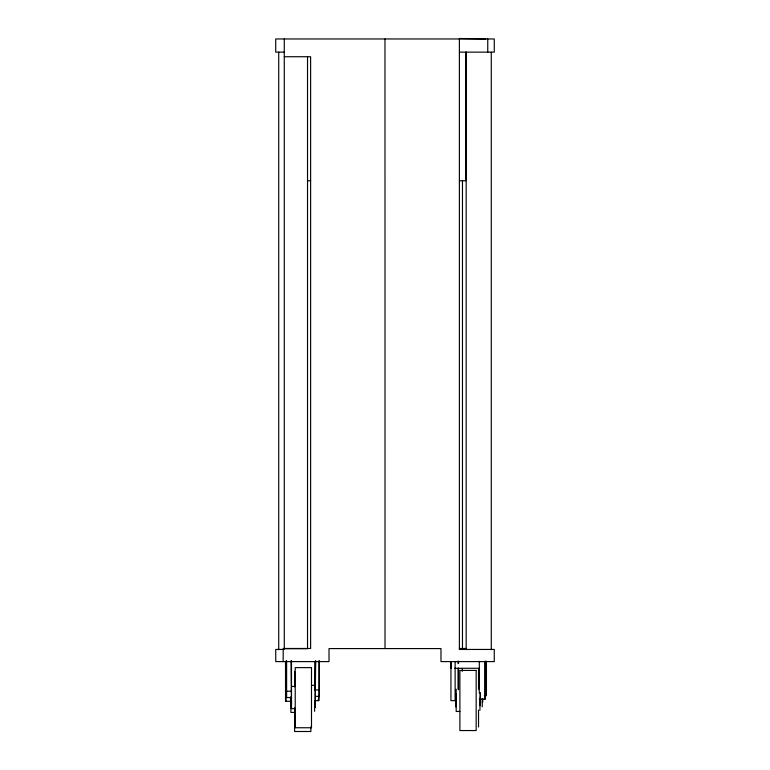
<?xml version="1.0" encoding="UTF-8"?>
<svg xmlns="http://www.w3.org/2000/svg" width="770" height="770" viewBox="0 0 770 770"><rect width="100%" height="100%" fill="white"/><g stroke="black" fill="none" stroke-linecap="round" stroke-linejoin="round"><path stroke-width="1.16" d="M284.111 52.139L275.727 52.139L275.727 38.962L494.273 38.962L494.273 52.139L459.382 52.139M284.274 56.73L310.618 56.73L310.618 648.484L283.177 648.484L283.177 661.603M307.365 180.777L310.618 180.777M459.382 180.777L465.898 180.777L465.898 52.139M459.382 648.484L466.543 648.484M465.879 648.677L462.472 648.677L462.472 180.401M284.159 649.447L275.737 649.447L275.737 661.603L329.021 661.603L329.021 648.581L440.979 648.581L440.979 661.603L494.263 661.603L494.263 649.447L459.382 649.447L459.382 38.5L485.726 38.962M315.527 661.064L315.065 685.541M454.791 668.273L479.604 668.273M311.494 685.329L315.209 685.329L315.209 707.543M291.503 686.436L295.218 686.436M315.209 689.949L318.934 689.949M286.142 691.191L291.503 691.191M456.177 693.847L455.715 706.841L456.177 706.706M484.272 695.618L486.438 695.618L486.438 661.295M315.681 696.369L319.396 696.369L319.396 660.862M291.503 697.543L286.142 697.543L286.142 660.814M479.306 699.17L485.35 699.17L485.35 661.295M318.318 700.122L318.79 695.387M314.872 700.662L319.059 700.662L319.059 695.926M290.887 701.297L285.535 701.297L285.535 662.238L285.997 701.297M482.251 702.048L482.723 702.182L482.723 698.679M315.209 702.933L315.681 660.804M291.503 704.04L291.031 660.814M479.893 705.734L480.355 692.75L479.893 710.354M314.603 706.552L315.065 706.687L315.065 702.269M290.887 707.794L290.425 697.062M295.218 708.65L291.503 708.65L291.503 660.804M459.892 711.451L456.177 711.451L456.177 689.237M294.602 712.404L290.887 712.404L290.887 697.254M491.279 52.139L491.279 649.668M487.757 38.962L487.757 52.139M485.976 661.228L485.976 695.618M484.879 661.295L484.879 699.17M482.251 698.448L482.251 706.802M479.306 661.295L479.306 693.26M478.536 668.707L478.536 689.198M478.536 710.065L478.536 726.996M466.168 52.139L466.168 649.668M462.26 668.707L462.26 671.392M458.545 661.218L458.545 663.548M458.545 668.196L458.545 689.708M458.073 661.238L458.073 663.576M458.073 668.245L458.073 689.265M455.128 661.603L455.128 700.662L450.941 700.662L450.941 661.603M384.981 38.962L385.019 648.581M318.934 660.804L318.934 696.369M314.872 661.603L314.872 690.016M314.603 702.221L314.603 711.297M310.878 726.841L310.878 731.5L294.602 731.5L294.602 707.794M307.528 56.73L307.528 648.677L284.274 648.677L284.274 38.962M294.602 671.373L294.602 686.888M286.613 660.804L286.613 697.543M278.721 52.139L278.721 649.668M451.182 664.866C451.278 676.031 451.403 656.367 451.182 664.866M311.494 667.619L295.218 667.619L295.218 727.746L311.494 727.746L311.494 667.619M476.168 670.429L459.892 670.429L459.892 730.547L476.168 730.547L476.168 670.429"/></g></svg>
